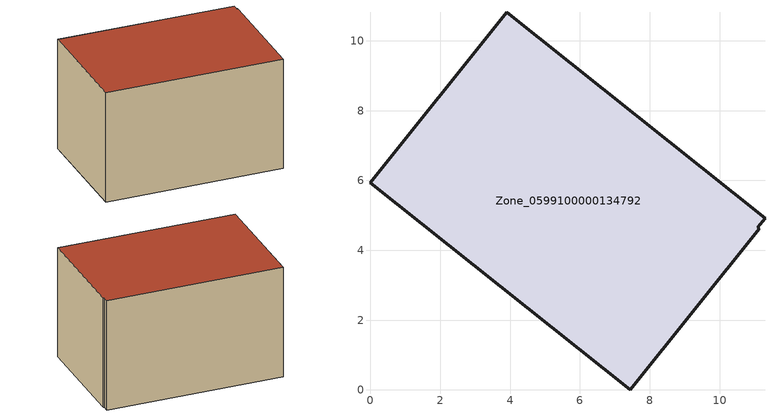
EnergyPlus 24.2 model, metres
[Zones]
Zone_0599100000134792
 floor ground (C_G): 0,5.93 3.91,10.82 11.3,4.92 11.09,4.66 11.13,4.62 7.44,0 z0.37
 wall outside (C_F): 3.91,10.82 0,5.93 7.44,0 11.13,4.62 11.09,4.66 11.3,4.92 3.91,10.82 z0.37:6.44
 roof outside (C_R): 7.44,0 11.13,4.62 11.09,4.66 11.3,4.92 3.91,10.82 0,5.93 z6.44
[BUILDING]
Pand.0599100000134792: North Axis=0; Terrain=City; Loads Convergence Tolerance Value=0.04; Temperature Convergence Tolerance Value=0.4; Solar Distribution=FullExterior; Maximum Number of Warmup Days=25; Minimum Number of Warmup Days=1
[Site:Location]
Rotterdam.The.Hague.AP_ZH_NLD Design_Conditions: Latitude=51.96; Longitude=4.45; Time Zone=1; Elevation=-4.5
[SITE:GROUNDTEMPERATURE:BUILDINGSURFACE]
18, 18, 18, 18, 18, 18, 18, 18, 18, 18, 18, 18
[MATERIAL] Thermal Absorptance=0.9; Solar Absorptance=0.7; Visible Absorptance=0.7
Name | Roughness | Thickness | Conductivity | Density | Specific Heat
G.TI.1946-1964 | MediumSmooth | 0.15 | 1 | 540 | 1210
F.TI.1946-1964 | Rough | 0.3 | 0.857143 | 1920 | 840
R.TI.1946-1964 | MediumRough | 0.2 | 0.277778 | 1500 | 1000
[CONSTRUCTION]
C_G: G.TI.1946-1964
C_F: F.TI.1946-1964
C_R: R.TI.1946-1964
[ZONE]
Zone_0599100000134792: Type=1; Multiplier=1; Ceiling Height=Autocalculate; Volume=Autocalculate; Floor Area=autocalculate; Part of Total Floor Area=Yes
[ZONEINFILTRATION:DESIGNFLOWRATE]
Infil_Zone_0599100000134792: Zone or ZoneList or Space or SpaceList=Zone_0599100000134792; Schedule=AlwaysOn; Design Flow Rate Calculation Method=Flow/Area; Flow Rate per Floor Area=0.003; Constant Term Coefficient=1; Temperature Term Coefficient=0; Velocity Term Coefficient=0; Velocity Squared Term Coefficient=0
[HVACTEMPLATE:ZONE:IDEALLOADSAIRSYSTEM]
Zone_0599100000134792: Maximum Heating Supply Air Temperature=50; Minimum Cooling Supply Air Temperature=13; Maximum Heating Supply Air Humidity Ratio=0.0156; Minimum Cooling Supply Air Humidity Ratio=0.0077; Heating Limit=NoLimit; Cooling Limit=NoLimit; Dehumidification Control Type=ConstantSensibleHeatRatio; Cooling Sensible Heat Ratio=0.7; Dehumidification Setpoint=60; Humidification Control Type=None; Humidification Setpoint=30; Outdoor Air Method=None; Outdoor Air Flow Rate per Person=0.00944; Outdoor Air Flow Rate per Zone Floor Area=0; Outdoor Air Flow Rate per Zone=0; Demand Controlled Ventilation Type=None; Outdoor Air Economizer Type=NoEconomizer; Heat Recovery Type=None; Sensible Heat Recovery Effectiveness=0.7; Latent Heat Recovery Effectiveness=0.65
[ZONECONTROL:THERMOSTAT]
ThermostatControl_Zone_0599100000134792: Zone or ZoneList=Zone_0599100000134792; Control Type Schedule=DualSetpointControlType; Control 1=Thermostat_Zone_0599100000134792; Temperature Difference Between Cutout And Setpoint=0
[THERMOSTATSETPOINT:DUALSETPOINT]
Thermostat_Zone_0599100000134792: Heating Setpoint Temperature Schedule=HeatingSetpoint_Zone_0599100000134792; Cooling Setpoint Temperature Schedule=CoolingSetpoint_Zone_0599100000134792
[SCHEDULE:COMPACT]
HeatingSetpoint_Zone_0599100000134792: Through: 12/31, For: AllDays, Until: 24:00, 21
CoolingSetpoint_Zone_0599100000134792: Through: 12/31, For: AllDays, Until: 24:00, 24
DualSetpointControlType: Through: 12/31, For: AllDays, Until: 24:00, 4
AlwaysOn: Through: 12/31, For: AllDays, Until: 24:00, 1
